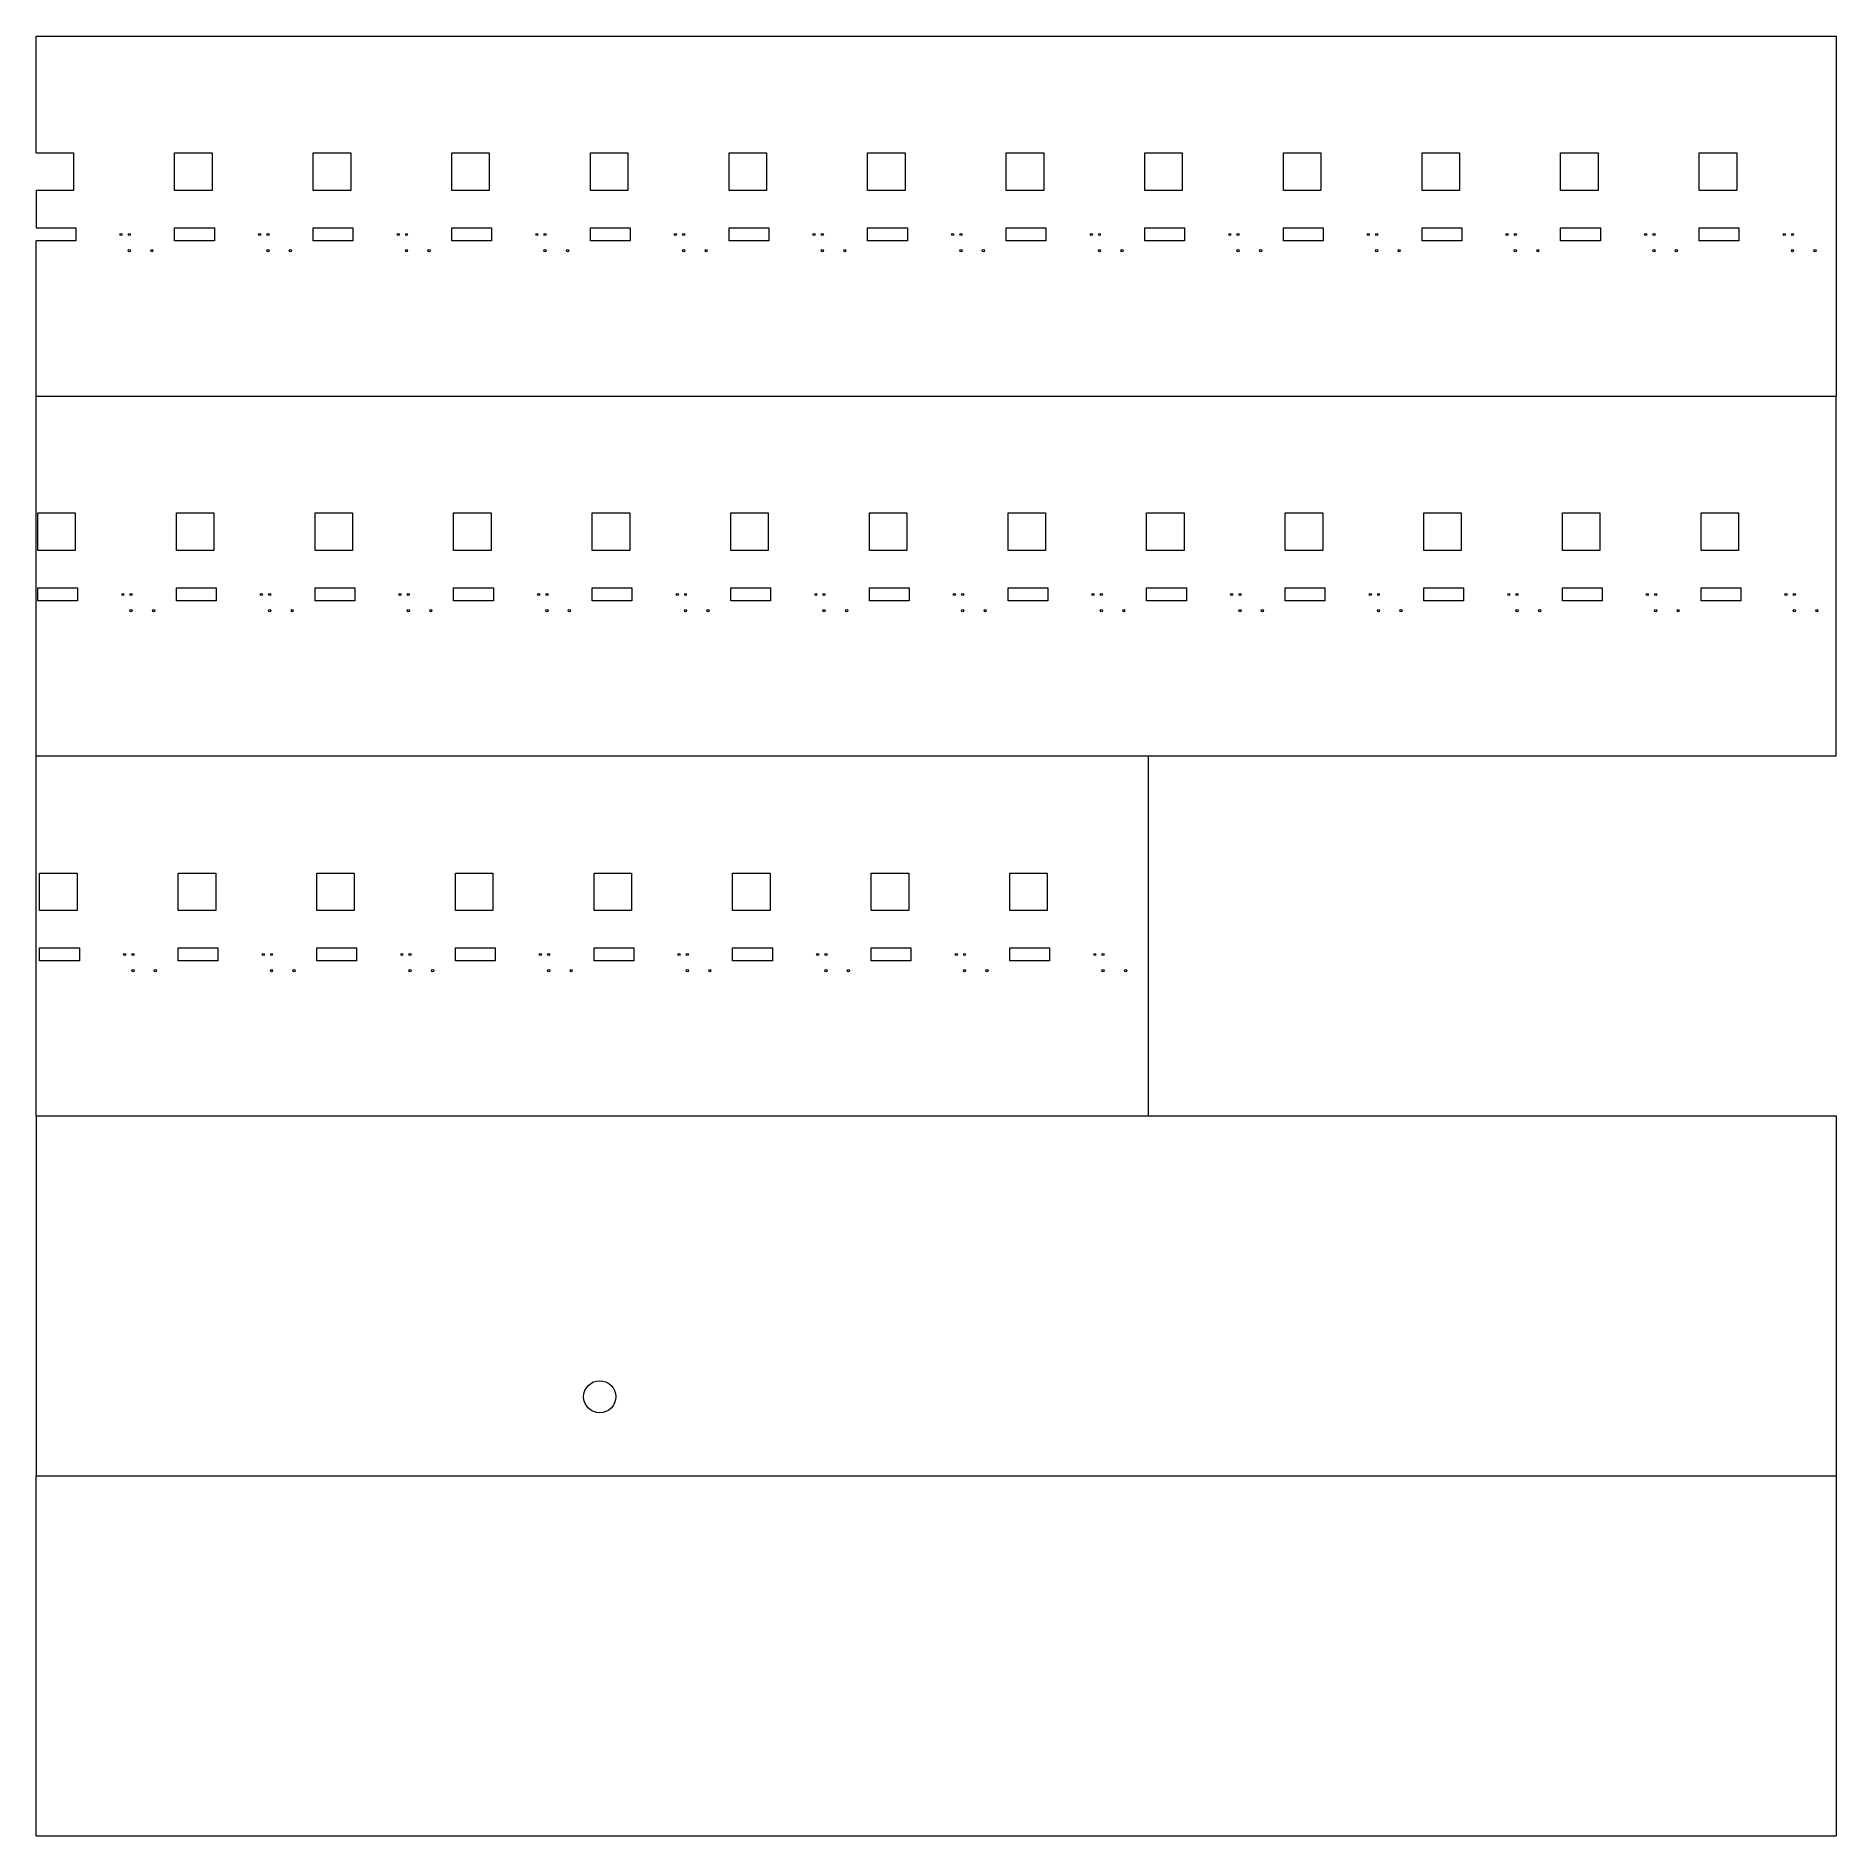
# Model space of a CAD drawing. Header units: inches. Extents: x 0 to 24, y 0 to 24.
import ezdxf

# ---------------------------------------------------------------- set-up
doc = ezdxf.new("R2010")
doc.units = ezdxf.units.IN
doc.header["$MEASUREMENT"] = 0
doc.layers.add('cut', color=6, linetype='Continuous', lineweight=0)

msp = doc.modelspace()

# ---------------------------------------------------------------- linework, layer by layer
at = {"layer": 'cut'}
for p, q in [((0, 24), (24, 24)), ((0, 22.44), (0, 24)), ((24, 24), (24, 19.2)), ((0, 22.44), (0.5, 22.44)), ((0.5, 22.44), (0.5, 21.94)), ((1.848, 22.44), (2.348, 22.44)), ((1.848, 21.94), (1.848, 22.44)), ((2.348, 22.44), (2.348, 21.94)), ((3.696, 22.44), (4.196, 22.44)), ((3.696, 21.94), (3.696, 22.44)), ((4.196, 22.44), (4.196, 21.94)), ((5.544, 22.44), (6.044, 22.44)), ((5.544, 21.94), (5.544, 22.44)), ((6.044, 22.44), (6.044, 21.94)), ((7.392, 22.44), (7.892, 22.44)), ((7.392, 21.94), (7.392, 22.44)), ((7.892, 22.44), (7.892, 21.94)), ((9.24, 22.44), (9.74, 22.44)), ((9.24, 21.94), (9.24, 22.44)), ((9.74, 22.44), (9.74, 21.94)), ((11.088, 22.44), (11.588, 22.44)), ((11.088, 21.94), (11.088, 22.44)), ((11.588, 22.44), (11.588, 21.94)), ((12.936, 22.44), (13.436, 22.44)), ((12.936, 21.94), (12.936, 22.44)), ((13.436, 22.44), (13.436, 21.94)), ((14.784, 22.44), (15.284, 22.44)), ((14.784, 21.94), (14.784, 22.44)), ((15.284, 22.44), (15.284, 21.94)), ((16.632, 22.44), (17.132, 22.44)), ((16.632, 21.94), (16.632, 22.44)), ((17.132, 22.44), (17.132, 21.94)), ((18.48, 22.44), (18.98, 22.44)), ((18.48, 21.94), (18.48, 22.44)), ((18.98, 22.44), (18.98, 21.94)), ((20.328, 22.44), (20.828, 22.44)), ((20.328, 21.94), (20.328, 22.44)), ((20.828, 22.44), (20.828, 21.94)), ((22.176, 22.44), (22.676, 22.44)), ((22.176, 21.94), (22.176, 22.44)), ((22.676, 22.44), (22.676, 21.94)), ((0.5, 21.94), (0, 21.94)), ((0, 21.94), (0, 21.44)), ((2.348, 21.94), (1.848, 21.94)), ((4.196, 21.94), (3.696, 21.94)), ((6.044, 21.94), (5.544, 21.94)), ((7.892, 21.94), (7.392, 21.94)), ((9.74, 21.94), (9.24, 21.94)), ((11.588, 21.94), (11.088, 21.94)), ((13.436, 21.94), (12.936, 21.94)), ((15.284, 21.94), (14.784, 21.94)), ((17.132, 21.94), (16.632, 21.94)), ((18.98, 21.94), (18.48, 21.94)), ((20.828, 21.94), (20.328, 21.94)), ((22.676, 21.94), (22.176, 21.94)), ((0, 21.44), (0.53, 21.44)), ((0.53, 21.44), (0.53, 21.268)), ((1.848, 21.44), (2.378, 21.44)), ((1.848, 21.268), (1.848, 21.44)), ((2.378, 21.44), (2.378, 21.268)), ((3.696, 21.44), (4.226, 21.44)), ((3.696, 21.268), (3.696, 21.44)), ((4.226, 21.44), (4.226, 21.268)), ((5.544, 21.44), (6.074, 21.44)), ((5.544, 21.268), (5.544, 21.44)), ((6.074, 21.44), (6.074, 21.268)), ((7.392, 21.44), (7.922, 21.44)), ((7.392, 21.268), (7.392, 21.44)), ((7.922, 21.44), (7.922, 21.268)), ((9.24, 21.44), (9.77, 21.44)), ((9.24, 21.268), (9.24, 21.44)), ((9.77, 21.44), (9.77, 21.268)), ((11.088, 21.44), (11.618, 21.44)), ((11.088, 21.268), (11.088, 21.44)), ((11.618, 21.44), (11.618, 21.268)), ((12.936, 21.44), (13.466, 21.44)), ((12.936, 21.268), (12.936, 21.44)), ((13.466, 21.44), (13.466, 21.268)), ((14.784, 21.44), (15.314, 21.44)), ((14.784, 21.268), (14.784, 21.44)), ((15.314, 21.44), (15.314, 21.268)), ((16.632, 21.44), (17.162, 21.44)), ((16.632, 21.268), (16.632, 21.44)), ((17.162, 21.44), (17.162, 21.268)), ((18.48, 21.44), (19.01, 21.44)), ((18.48, 21.268), (18.48, 21.44)), ((19.01, 21.44), (19.01, 21.268)), ((20.328, 21.44), (20.858, 21.44)), ((20.328, 21.268), (20.328, 21.44)), ((20.858, 21.44), (20.858, 21.268)), ((22.176, 21.44), (22.706, 21.44)), ((22.176, 21.268), (22.176, 21.44)), ((22.706, 21.44), (22.706, 21.268)), ((0.53, 21.268), (0, 21.268)), ((0, 19.2), (0, 21.268)), ((2.378, 21.268), (1.848, 21.268)), ((4.226, 21.268), (3.696, 21.268)), ((6.074, 21.268), (5.544, 21.268)), ((7.922, 21.268), (7.392, 21.268)), ((9.77, 21.268), (9.24, 21.268)), ((11.618, 21.268), (11.088, 21.268)), ((13.466, 21.268), (12.936, 21.268)), ((15.314, 21.268), (14.784, 21.268)), ((17.162, 21.268), (16.632, 21.268)), ((19.01, 21.268), (18.48, 21.268)), ((20.858, 21.268), (20.328, 21.268)), ((22.706, 21.268), (22.176, 21.268)), ((0, 19.2), (24, 19.2)), ((0, 14.4), (0, 19.2)), ((24, 14.4), (24, 19.2)), ((0.024, 17.64), (0.524, 17.64)), ((0.024, 17.14), (0.024, 17.64)), ((0.524, 17.64), (0.524, 17.14)), ((1.872, 17.64), (2.372, 17.64)), ((1.872, 17.14), (1.872, 17.64)), ((2.372, 17.64), (2.372, 17.14)), ((3.72, 17.64), (4.22, 17.64)), ((3.72, 17.14), (3.72, 17.64)), ((4.22, 17.64), (4.22, 17.14)), ((5.568, 17.64), (6.068, 17.64)), ((5.568, 17.14), (5.568, 17.64)), ((6.068, 17.64), (6.068, 17.14)), ((7.416, 17.64), (7.916, 17.64)), ((7.416, 17.14), (7.416, 17.64)), ((7.916, 17.64), (7.916, 17.14)), ((9.264, 17.64), (9.764, 17.64)), ((9.264, 17.14), (9.264, 17.64)), ((9.764, 17.64), (9.764, 17.14)), ((11.112, 17.64), (11.612, 17.64)), ((11.112, 17.14), (11.112, 17.64)), ((11.612, 17.64), (11.612, 17.14)), ((12.96, 17.64), (13.46, 17.64)), ((12.96, 17.14), (12.96, 17.64)), ((13.46, 17.64), (13.46, 17.14)), ((14.808, 17.64), (15.308, 17.64)), ((14.808, 17.14), (14.808, 17.64)), ((15.308, 17.64), (15.308, 17.14)), ((16.656, 17.64), (17.156, 17.64)), ((16.656, 17.14), (16.656, 17.64)), ((17.156, 17.64), (17.156, 17.14)), ((18.504, 17.64), (19.004, 17.64)), ((18.504, 17.14), (18.504, 17.64)), ((19.004, 17.64), (19.004, 17.14)), ((20.352, 17.64), (20.852, 17.64)), ((20.352, 17.14), (20.352, 17.64)), ((20.852, 17.64), (20.852, 17.14)), ((22.2, 17.64), (22.7, 17.64)), ((22.2, 17.14), (22.2, 17.64)), ((22.7, 17.64), (22.7, 17.14)), ((0.524, 17.14), (0.024, 17.14)), ((2.372, 17.14), (1.872, 17.14)), ((4.22, 17.14), (3.72, 17.14)), ((6.068, 17.14), (5.568, 17.14)), ((7.916, 17.14), (7.416, 17.14)), ((9.764, 17.14), (9.264, 17.14)), ((11.612, 17.14), (11.112, 17.14)), ((13.46, 17.14), (12.96, 17.14)), ((15.308, 17.14), (14.808, 17.14)), ((17.156, 17.14), (16.656, 17.14)), ((19.004, 17.14), (18.504, 17.14)), ((20.852, 17.14), (20.352, 17.14)), ((22.7, 17.14), (22.2, 17.14)), ((0.024, 16.64), (0.554, 16.64)), ((0.024, 16.468), (0.024, 16.64)), ((0.554, 16.64), (0.554, 16.468)), ((1.872, 16.64), (2.402, 16.64)), ((1.872, 16.468), (1.872, 16.64)), ((2.402, 16.64), (2.402, 16.468)), ((3.72, 16.64), (4.25, 16.64)), ((3.72, 16.468), (3.72, 16.64)), ((4.25, 16.64), (4.25, 16.468)), ((5.568, 16.64), (6.098, 16.64)), ((5.568, 16.468), (5.568, 16.64)), ((6.098, 16.64), (6.098, 16.468)), ((7.416, 16.64), (7.946, 16.64)), ((7.416, 16.468), (7.416, 16.64)), ((7.946, 16.64), (7.946, 16.468)), ((9.264, 16.64), (9.794, 16.64)), ((9.264, 16.468), (9.264, 16.64)), ((9.794, 16.64), (9.794, 16.468)), ((11.112, 16.64), (11.642, 16.64)), ((11.112, 16.468), (11.112, 16.64)), ((11.642, 16.64), (11.642, 16.468)), ((12.96, 16.64), (13.49, 16.64)), ((12.96, 16.468), (12.96, 16.64)), ((13.49, 16.64), (13.49, 16.468)), ((14.808, 16.64), (15.338, 16.64)), ((14.808, 16.468), (14.808, 16.64)), ((15.338, 16.64), (15.338, 16.468)), ((16.656, 16.64), (17.186, 16.64)), ((16.656, 16.468), (16.656, 16.64)), ((17.186, 16.64), (17.186, 16.468)), ((18.504, 16.64), (19.034, 16.64)), ((18.504, 16.468), (18.504, 16.64)), ((19.034, 16.64), (19.034, 16.468)), ((20.352, 16.64), (20.882, 16.64)), ((20.352, 16.468), (20.352, 16.64)), ((20.882, 16.64), (20.882, 16.468)), ((22.2, 16.64), (22.73, 16.64)), ((22.2, 16.468), (22.2, 16.64)), ((22.73, 16.64), (22.73, 16.468)), ((0.554, 16.468), (0.024, 16.468)), ((2.402, 16.468), (1.872, 16.468)), ((4.25, 16.468), (3.72, 16.468)), ((6.098, 16.468), (5.568, 16.468)), ((7.946, 16.468), (7.416, 16.468)), ((9.794, 16.468), (9.264, 16.468)), ((11.642, 16.468), (11.112, 16.468)), ((13.49, 16.468), (12.96, 16.468)), ((15.338, 16.468), (14.808, 16.468)), ((17.186, 16.468), (16.656, 16.468)), ((19.034, 16.468), (18.504, 16.468)), ((20.882, 16.468), (20.352, 16.468)), ((22.73, 16.468), (22.2, 16.468)), ((0, 9.6), (0, 14.4)), ((0, 14.4), (24, 14.4)), ((14.832, 9.6), (14.832, 14.4)), ((0.048, 12.84), (0.548, 12.84)), ((0.048, 12.34), (0.048, 12.84)), ((0.548, 12.84), (0.548, 12.34)), ((1.896, 12.84), (2.396, 12.84)), ((1.896, 12.34), (1.896, 12.84)), ((2.396, 12.84), (2.396, 12.34)), ((3.744, 12.84), (4.244, 12.84)), ((3.744, 12.34), (3.744, 12.84)), ((4.244, 12.84), (4.244, 12.34)), ((5.592, 12.84), (6.092, 12.84)), ((5.592, 12.34), (5.592, 12.84)), ((6.092, 12.84), (6.092, 12.34)), ((7.44, 12.84), (7.94, 12.84)), ((7.44, 12.34), (7.44, 12.84)), ((7.94, 12.84), (7.94, 12.34)), ((9.288, 12.84), (9.788, 12.84)), ((9.288, 12.34), (9.288, 12.84)), ((9.788, 12.84), (9.788, 12.34)), ((11.136, 12.84), (11.636, 12.84)), ((11.136, 12.34), (11.136, 12.84)), ((11.636, 12.84), (11.636, 12.34)), ((12.984, 12.84), (13.484, 12.84)), ((12.984, 12.34), (12.984, 12.84)), ((13.484, 12.84), (13.484, 12.34)), ((0.548, 12.34), (0.048, 12.34)), ((2.396, 12.34), (1.896, 12.34)), ((4.244, 12.34), (3.744, 12.34)), ((6.092, 12.34), (5.592, 12.34)), ((7.94, 12.34), (7.44, 12.34)), ((9.788, 12.34), (9.288, 12.34)), ((11.636, 12.34), (11.136, 12.34)), ((13.484, 12.34), (12.984, 12.34)), ((0.048, 11.84), (0.578, 11.84)), ((0.048, 11.668), (0.048, 11.84)), ((0.578, 11.84), (0.578, 11.668)), ((1.896, 11.84), (2.426, 11.84)), ((1.896, 11.668), (1.896, 11.84)), ((2.426, 11.84), (2.426, 11.668)), ((3.744, 11.84), (4.274, 11.84)), ((3.744, 11.668), (3.744, 11.84)), ((4.274, 11.84), (4.274, 11.668)), ((5.592, 11.84), (6.122, 11.84)), ((5.592, 11.668), (5.592, 11.84)), ((6.122, 11.84), (6.122, 11.668)), ((7.44, 11.84), (7.97, 11.84)), ((7.44, 11.668), (7.44, 11.84)), ((7.97, 11.84), (7.97, 11.668)), ((9.288, 11.84), (9.818, 11.84)), ((9.288, 11.668), (9.288, 11.84)), ((9.818, 11.84), (9.818, 11.668)), ((11.136, 11.84), (11.666, 11.84)), ((11.136, 11.668), (11.136, 11.84)), ((11.666, 11.84), (11.666, 11.668)), ((12.984, 11.84), (13.514, 11.84)), ((12.984, 11.668), (12.984, 11.84)), ((13.514, 11.84), (13.514, 11.668)), ((0.578, 11.668), (0.048, 11.668)), ((2.426, 11.668), (1.896, 11.668)), ((4.274, 11.668), (3.744, 11.668)), ((6.122, 11.668), (5.592, 11.668)), ((7.97, 11.668), (7.44, 11.668)), ((9.818, 11.668), (9.288, 11.668)), ((11.666, 11.668), (11.136, 11.668)), ((13.514, 11.668), (12.984, 11.668)), ((0, 9.6), (0, 4.8)), ((0, 9.6), (24, 9.6)), ((24, 9.6), (24, 4.8)), ((0, 4.8), (24, 4.8)), ((0, 0), (0, 4.8)), ((24, 4.8), (24, 0)), ((0, 0), (24, 0))]:
    msp.add_line(p, q, dxfattribs=at)
for centre, radius in [((1.134, 21.353), 0.015), ((1.244, 21.353), 0.015), ((2.982, 21.353), 0.015), ((3.092, 21.353), 0.015), ((4.83, 21.353), 0.015), ((4.94, 21.353), 0.015), ((6.678, 21.353), 0.015), ((6.788, 21.353), 0.015), ((8.526, 21.353), 0.015), ((8.636, 21.353), 0.015), ((10.374, 21.353), 0.015), ((10.484, 21.353), 0.015), ((12.222, 21.353), 0.015), ((12.332, 21.353), 0.015), ((14.07, 21.353), 0.015), ((14.18, 21.353), 0.015), ((15.918, 21.353), 0.015), ((16.028, 21.353), 0.015), ((17.766, 21.353), 0.015), ((17.876, 21.353), 0.015), ((19.614, 21.353), 0.015), ((19.724, 21.353), 0.015), ((21.462, 21.353), 0.015), ((21.572, 21.353), 0.015), ((23.31, 21.353), 0.015), ((23.42, 21.353), 0.015), ((1.244, 21.137), 0.015), ((1.544, 21.137), 0.015), ((3.092, 21.137), 0.015), ((3.392, 21.137), 0.015), ((4.94, 21.137), 0.015), ((5.24, 21.137), 0.015), ((6.788, 21.137), 0.015), ((7.088, 21.137), 0.015), ((8.636, 21.137), 0.015), ((8.936, 21.137), 0.015), ((10.484, 21.137), 0.015), ((10.784, 21.137), 0.015), ((12.332, 21.137), 0.015), ((12.632, 21.137), 0.015), ((14.18, 21.137), 0.015), ((14.48, 21.137), 0.015), ((16.028, 21.137), 0.015), ((16.328, 21.137), 0.015), ((17.876, 21.137), 0.015), ((18.176, 21.137), 0.015), ((19.724, 21.137), 0.015), ((20.024, 21.137), 0.015), ((21.572, 21.137), 0.015), ((21.872, 21.137), 0.015), ((23.42, 21.137), 0.015), ((23.72, 21.137), 0.015), ((1.158, 16.553), 0.015), ((1.268, 16.553), 0.015), ((3.006, 16.553), 0.015), ((3.116, 16.553), 0.015), ((4.854, 16.553), 0.015), ((4.964, 16.553), 0.015), ((6.702, 16.553), 0.015), ((6.812, 16.553), 0.015), ((8.55, 16.553), 0.015), ((8.66, 16.553), 0.015), ((10.398, 16.553), 0.015), ((10.508, 16.553), 0.015), ((12.246, 16.553), 0.015), ((12.356, 16.553), 0.015), ((14.094, 16.553), 0.015), ((14.204, 16.553), 0.015), ((15.942, 16.553), 0.015), ((16.052, 16.553), 0.015), ((17.79, 16.553), 0.015), ((17.9, 16.553), 0.015), ((19.638, 16.553), 0.015), ((19.748, 16.553), 0.015), ((21.486, 16.553), 0.015), ((21.596, 16.553), 0.015), ((23.334, 16.553), 0.015), ((23.444, 16.553), 0.015), ((1.268, 16.337), 0.015), ((1.568, 16.337), 0.015), ((3.116, 16.337), 0.015), ((3.416, 16.337), 0.015), ((4.964, 16.337), 0.015), ((5.264, 16.337), 0.015), ((6.812, 16.337), 0.015), ((7.112, 16.337), 0.015), ((8.66, 16.337), 0.015), ((8.96, 16.337), 0.015), ((10.508, 16.337), 0.015), ((10.808, 16.337), 0.015), ((12.356, 16.337), 0.015), ((12.656, 16.337), 0.015), ((14.204, 16.337), 0.015), ((14.504, 16.337), 0.015), ((16.052, 16.337), 0.015), ((16.352, 16.337), 0.015), ((17.9, 16.337), 0.015), ((18.2, 16.337), 0.015), ((19.748, 16.337), 0.015), ((20.048, 16.337), 0.015), ((21.596, 16.337), 0.015), ((21.896, 16.337), 0.015), ((23.444, 16.337), 0.015), ((23.744, 16.337), 0.015), ((1.182, 11.753), 0.015), ((1.292, 11.753), 0.015), ((3.03, 11.753), 0.015), ((3.14, 11.753), 0.015), ((4.878, 11.753), 0.015), ((4.988, 11.753), 0.015), ((6.726, 11.753), 0.015), ((6.836, 11.753), 0.015), ((8.574, 11.753), 0.015), ((8.684, 11.753), 0.015), ((10.422, 11.753), 0.015), ((10.532, 11.753), 0.015), ((12.27, 11.753), 0.015), ((12.38, 11.753), 0.015), ((14.118, 11.753), 0.015), ((14.228, 11.753), 0.015), ((1.292, 11.537), 0.015), ((1.592, 11.537), 0.015), ((3.14, 11.537), 0.015), ((3.44, 11.537), 0.015), ((4.988, 11.537), 0.015), ((5.288, 11.537), 0.015), ((6.836, 11.537), 0.015), ((7.136, 11.537), 0.015), ((8.684, 11.537), 0.015), ((8.984, 11.537), 0.015), ((10.532, 11.537), 0.015), ((10.832, 11.537), 0.015), ((12.38, 11.537), 0.015), ((12.68, 11.537), 0.015), ((14.228, 11.537), 0.015), ((14.528, 11.537), 0.015), ((7.516, 5.857), 0.214)]:
    msp.add_circle(centre, radius, dxfattribs=at)

doc.saveas('drawing.dxf')
